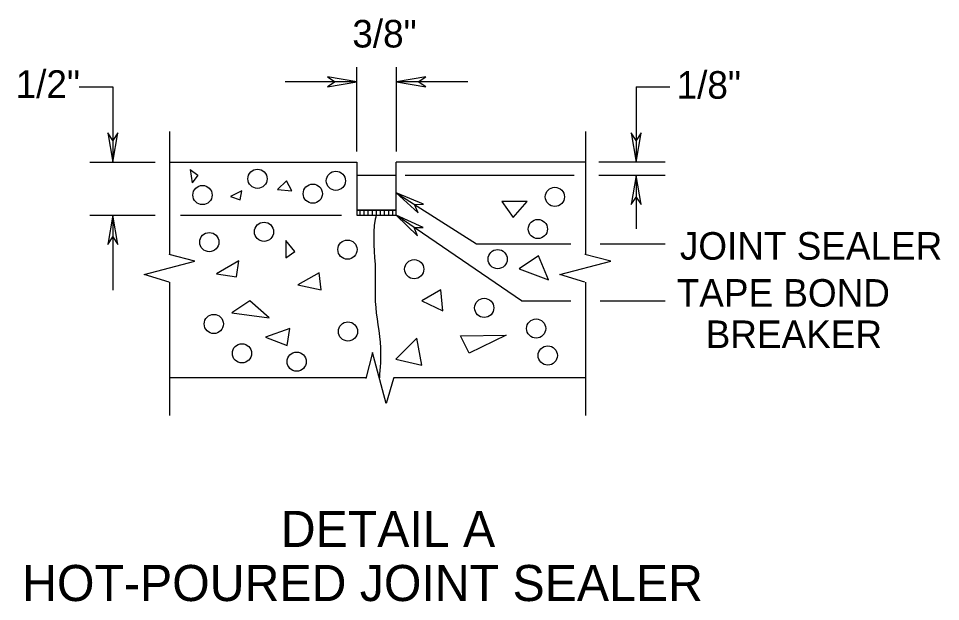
# Model space of a CAD drawing. Extents: x 495810 to 497033, y 605421 to 605543.
# Drawn here: x 497017.737 to 497018.461, y 605534.046 to 605534.504 of the extents above; entities that cross this region are included whole.
import ezdxf

# ---------------------------------------------------------------- set-up
doc = ezdxf.new("R2010")
doc.units = 0
for name, color, linetype in [('1', 7, 'Continuous'), ('2', 7, 'Continuous'), ('3', 7, 'Continuous')]:
    doc.layers.add(name, color=color, linetype=linetype)

msp = doc.modelspace()

# ---------------------------------------------------------------- linework, layer by layer
at = {"layer": '1'}
for p, q in [((497018.00511, 605534.35342), (497018.00511, 605534.34952)), ((497018.00831, 605534.35342), (497018.00831, 605534.34952)), ((497018.01152, 605534.35342), (497018.01152, 605534.34952)), ((497018.01472, 605534.35342), (497018.01472, 605534.34952)), ((497018.01793, 605534.35342), (497018.01793, 605534.34952)), ((497018.02113, 605534.35342), (497018.02113, 605534.34952)), ((497018.02434, 605534.35342), (497018.02434, 605534.34952)), ((497018.02754, 605534.35342), (497018.02754, 605534.34952)), ((497018.03075, 605534.35342), (497018.03075, 605534.34952)), ((497017.83563, 605534.30289), (497017.87566, 605534.31338)), ((497017.87566, 605534.31338), (497017.85532, 605534.31863)), ((497018.16232, 605534.30289), (497018.20234, 605534.31338)), ((497018.20234, 605534.31338), (497018.182, 605534.31863)), ((497017.85532, 605534.29698), (497017.83563, 605534.30289)), ((497018.182, 605534.29698), (497018.16232, 605534.30289)), ((497018.01523, 605534.24166), (497018.00998, 605534.22132)), ((497018.02573, 605534.20163), (497018.01523, 605534.24166)), ((497018.03163, 605534.22132), (497018.02573, 605534.20163))]:
    msp.add_line(p, q, dxfattribs=at)
for points in [[(497018.00271, 605534.45433), (497017.97975, 605534.45826), (497017.98565, 605534.45433), (497017.97975, 605534.45039)], [(497018.03396, 605534.45433), (497018.05693, 605534.45039), (497018.05102, 605534.45433), (497018.05693, 605534.45826)], [(497017.81125, 605534.39118), (497017.81519, 605534.41415), (497017.81125, 605534.40824), (497017.80731, 605534.41415)], [(497018.22217, 605534.39118), (497018.22611, 605534.41415), (497018.22217, 605534.40824), (497018.21823, 605534.41415)], [(497018.00272, 605534.35342), (497018.03377, 605534.35342), (497018.03377, 605534.38077), (497018.00272, 605534.38077)], [(497018.22209, 605534.38077), (497018.21815, 605534.3578), (497018.22209, 605534.36371), (497018.22603, 605534.3578)], [(497018.03377, 605534.36709), (497018.05102, 605534.35143), (497018.04816, 605534.35792), (497018.05525, 605534.35807)], [(497017.81125, 605534.34952), (497017.80731, 605534.32655), (497017.81125, 605534.33246), (497017.81519, 605534.32655)], [(497018.00272, 605534.34952), (497018.03377, 605534.34952), (497018.03377, 605534.35342), (497018.00272, 605534.35342)], [(497018.03377, 605534.34952), (497018.0505, 605534.3333), (497018.04785, 605534.33988), (497018.05495, 605534.3398)]]:
    msp.add_lwpolyline(points, close=True, dxfattribs=at)
at = {"layer": '2'}
for p, q in [((497018.00271, 605534.39945), (497018.00271, 605534.46582)), ((497018.03396, 605534.39945), (497018.03396, 605534.46582)), ((497017.81125, 605534.45045), (497017.81125, 605534.39118)), ((497018.00271, 605534.45433), (497017.94662, 605534.45433)), ((497018.09006, 605534.45433), (497018.03396, 605534.45433)), ((497018.22217, 605534.45045), (497018.22217, 605534.39118)), ((497017.85565, 605534.41516), (497017.85565, 605534.31863)), ((497018.18233, 605534.41516), (497018.18233, 605534.31863)), ((497017.79304, 605534.39118), (497017.84446, 605534.39118)), ((497017.85565, 605534.39118), (497018.00272, 605534.39118)), ((497017.872, 605534.38532), (497017.87792, 605534.38098)), ((497017.872, 605534.38532), (497017.87358, 605534.37506)), ((497018.00272, 605534.39118), (497018.00272, 605534.34952)), ((497018.03377, 605534.34952), (497018.03377, 605534.39118)), ((497018.18233, 605534.39118), (497018.03377, 605534.39118)), ((497018.24494, 605534.39118), (497018.19298, 605534.39118)), ((497017.87792, 605534.38098), (497017.87358, 605534.37506)), ((497018.03377, 605534.38077), (497018.00272, 605534.38077)), ((497018.17354, 605534.38077), (497018.04064, 605534.38077)), ((497018.24494, 605534.38077), (497018.19298, 605534.38077)), ((497018.22209, 605534.38077), (497018.22209, 605534.33889)), ((497017.94747, 605534.3765), (497017.94037, 605534.36979)), ((497017.95181, 605534.36861), (497017.94747, 605534.3765)), ((497017.91235, 605534.36861), (497017.90367, 605534.36427)), ((497017.90367, 605534.36427), (497017.91117, 605534.36151)), ((497017.91117, 605534.36151), (497017.91235, 605534.36861)), ((497017.94037, 605534.36979), (497017.95181, 605534.36861)), ((497018.13668, 605534.36032), (497018.11656, 605534.36032)), ((497018.11656, 605534.36032), (497018.12563, 605534.3477)), ((497018.12563, 605534.3477), (497018.13668, 605534.36032)), ((497017.79304, 605534.34952), (497017.84446, 605534.34952)), ((497017.81125, 605534.34952), (497017.81125, 605534.29061)), ((497017.86428, 605534.34952), (497017.99083, 605534.34952)), ((497018.13223, 605534.28214), (497018.03377, 605534.34952)), ((497017.94708, 605534.32955), (497017.94708, 605534.31604)), ((497017.95418, 605534.32087), (497017.94708, 605534.32955)), ((497017.94708, 605534.31604), (497017.95418, 605534.32087)), ((497017.90999, 605534.31376), (497017.89263, 605534.3035)), ((497017.90841, 605534.30114), (497017.90999, 605534.31376)), ((497018.14536, 605534.31771), (497018.13037, 605534.30745)), ((497018.15325, 605534.29877), (497018.14536, 605534.31771)), ((497018.13037, 605534.30745), (497018.15325, 605534.29877)), ((497017.89263, 605534.3035), (497017.90841, 605534.30114)), ((497017.97312, 605534.30429), (497017.95655, 605534.29482)), ((497017.9747, 605534.29088), (497017.97312, 605534.30429)), ((497017.85565, 605534.29698), (497017.85565, 605534.19206)), ((497017.95655, 605534.29482), (497017.9747, 605534.29088)), ((497018.06881, 605534.29088), (497018.05382, 605534.2822)), ((497018.07039, 605534.2743), (497018.06881, 605534.29088)), ((497018.18233, 605534.29698), (497018.18233, 605534.19206)), ((497017.91887, 605534.2822), (497017.90466, 605534.27273)), ((497017.93386, 605534.26878), (497017.91887, 605534.2822)), ((497018.05382, 605534.2822), (497018.07039, 605534.2743)), ((497018.13223, 605534.28214), (497018.1708, 605534.28214)), ((497018.19387, 605534.28214), (497018.24494, 605534.28214)), ((497017.90466, 605534.27273), (497017.93386, 605534.26878)), ((497017.95004, 605534.26049), (497017.9311, 605534.25379)), ((497017.94807, 605534.24708), (497017.95004, 605534.26049)), ((497018.08424, 605534.25485), (497018.12011, 605534.25536)), ((497018.09091, 605534.24116), (497018.08424, 605534.25485)), ((497018.12011, 605534.25536), (497018.09091, 605534.24116)), ((497017.9311, 605534.25379), (497017.94807, 605534.24708)), ((497018.04987, 605534.253), (497018.0333, 605534.23642)), ((497018.05382, 605534.23169), (497018.04987, 605534.253)), ((497018.0333, 605534.23642), (497018.05382, 605534.23169)), ((497018.00998, 605534.22164), (497017.85565, 605534.22164)), ((497018.18233, 605534.22164), (497018.03163, 605534.22164))]:
    msp.add_line(p, q, dxfattribs=at)
for points in [[(497017.7847, 605534.45045), (497017.81125, 605534.45045)], [(497018.22217, 605534.45045), (497018.24872, 605534.45045)], [(497018.03377, 605534.36709), (497018.09667, 605534.32701), (497018.1708, 605534.32701)], [(497018.19387, 605534.32701), (497018.24494, 605534.32701)]]:
    msp.add_lwpolyline(points, dxfattribs=at)
for centre in [(497017.92478, 605534.37812), (497017.98634, 605534.37654), (497017.88157, 605534.36534), (497017.96819, 605534.36642), (497018.15838, 605534.36392), (497017.92991, 605534.33649), (497018.14497, 605534.33866), (497017.8869, 605534.3284), (497017.99542, 605534.32249), (497018.1134, 605534.31499), (497018.0479, 605534.3071), (497018.10286, 605534.27671), (497017.89046, 605534.26409), (497017.99581, 605534.25817), (497018.14363, 605534.26049), (497017.91255, 605534.241), (497017.95556, 605534.23449), (497018.15274, 605534.2393)]:
    msp.add_circle(centre, 0.00754, dxfattribs=at)
msp.add_spline([(497018.01793, 605534.34952), (497018.01727, 605534.34645), (497018.01727, 605534.30592), (497018.01727, 605534.28165), (497018.02135, 605534.2452), (497018.02048, 605534.22164)], degree=3, dxfattribs=at)

# ---------------------------------------------------------------- texts
for s, height, p in [('DETAIL A', 0.028333, (497017.94304, 605534.08893)), ('HOT-POURED JOINT SEALER', 0.0283333, (497017.73991, 605534.04643))]:
    msp.add_text(s, height=height, dxfattribs=at).set_placement(p)
at = {"layer": '3'}
for s, height, p in [('3/8"', 0.021667, (497017.99925, 605534.48124)), ('1/2"', 0.021667, (497017.7348, 605534.44169)), ('1/8"', 0.021667, (497018.25397, 605534.44099)), ('JOINT SEALER', 0.0216667, (497018.25654, 605534.31456)), ('TAPE BOND', 0.021667, (497018.25407, 605534.27764)), ('BREAKER', 0.021667, (497018.27682, 605534.24514))]:
    msp.add_text(s, height=height, dxfattribs=at).set_placement(p)

doc.saveas('drawing.dxf')
